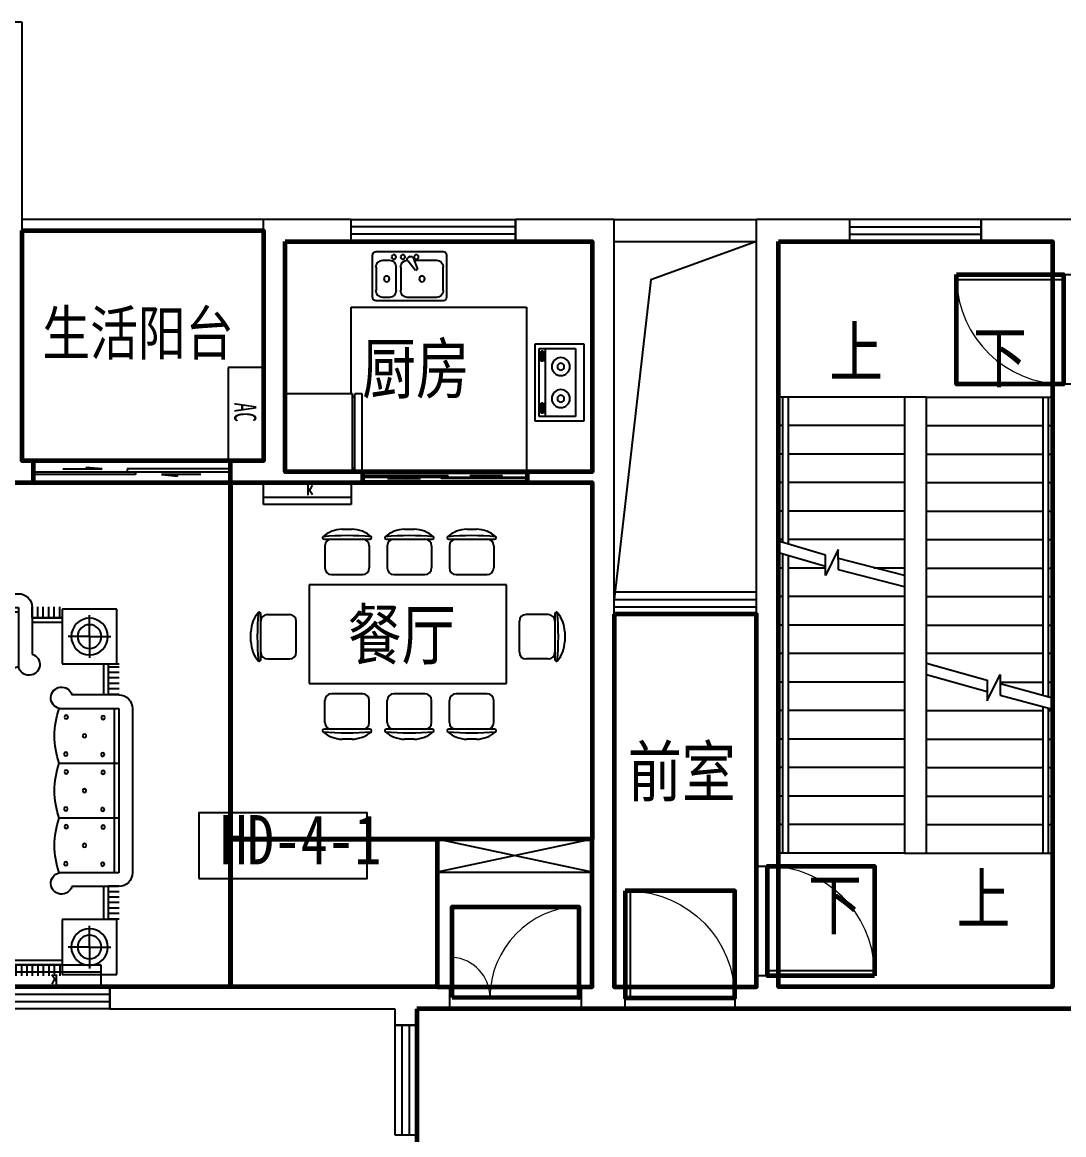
# Model space of a CAD drawing. Extents: x 952153 to 990953, y -827433 to -803533.
# Drawn here: x 961953 to 971455, y -814483 to -804333 of the extents above; entities that cross this region are included whole.
import ezdxf
from ezdxf.enums import TextEntityAlignment as Align

# ---------------------------------------------------------------- set-up
doc = ezdxf.new("R2010")
doc.units = 0
doc.header["$LTSCALE"] = 1000
doc.header["$MEASUREMENT"] = 0
doc.linetypes.add('HIDDEN', pattern=[7.5, 5, -2.5])
doc.layers.get('0').update_dxf_attribs({"linetype": 'CONTINUOUS'})
for name, color, linetype in [('Balcony(阳台)', 11, 'CONTINUOUS'), ('BATH', 8, 'CONTINUOUS'), ('Elec(电器)', 33, 'CONTINUOUS'), ('F1', 223, 'CONTINUOUS'), ('FUR', 8, 'CONTINUOUS'), ('FURN', 8, 'CONTINUOUS'), ('STAIR', 3, 'CONTINUOUS'), ('WALL', 2, 'CONTINUOUS'), ('WINDOW', 4, 'CONTINUOUS'), ('家具', 8, 'CONTINUOUS'), ('文字注明', 211, 'CONTINUOUS')]:
    doc.layers.add(name, color=color, linetype=linetype)
for name, color, linetype, lineweight in [('GT_厨房', 4, 'CONTINUOUS', 60), ('GT_客厅', 2, 'CONTINUOUS', 60), ('GT_楼梯', 130, 'CONTINUOUS', 60), ('GT_玄关', 40, 'CONTINUOUS', 60), ('GT_过道', 30, 'CONTINUOUS', 60), ('GT_门', 245, 'CONTINUOUS', 60), ('GT_阳台', 6, 'CONTINUOUS', 60), ('GT_餐厅', 3, 'CONTINUOUS', 60), ('文字标注', 121, 'CONTINUOUS', 0)]:
    doc.layers.add(name, color=color, linetype=linetype, lineweight=lineweight)
doc.styles.add('-黑体', font='simhei.ttf', dxfattribs={"width": 0.8})
doc.styles.add('_ZBHZ', font='simhei.ttf', dxfattribs={"width": 0.8})
doc.styles.add('DIM_FONT', font='ZBTXT.shx', dxfattribs={"width": 0.8})

# ---------------------------------------------------------------- blocks, each defined once
blk = doc.blocks.new('M_C30XGI')
for p, q in [((-689, 1088), (-589, 1088)), ((-57, 1088), (42, 1088)), ((574, 1088), (673, 1088)), ((-869, 988), (-409, 988)), ((-864, 920), (-864, 695)), ((-414, 920), (-414, 695)), ((-238, 988), (222, 988)), ((-233, 920), (-233, 695)), ((217, 920), (217, 695)), ((394, 988), (854, 988)), ((399, 920), (399, 695)), ((849, 920), (849, 695)), ((-797, 628), (-482, 628)), ((-165, 628), (150, 628)), ((466, 628), (781, 628)), ((-1023, 524), (-1023, -476)), ((977, 524), (-1023, 524)), ((977, -476), (977, 524)), ((-1514, -232), (-1514, 228)), ((1467, 228), (1467, -232)), ((-1447, 223), (-1222, 223)), ((-1154, -160), (-1154, 155)), ((1107, 155), (1107, -160)), ((1400, 223), (1175, 223)), ((-1614, -52), (-1614, 47)), ((1567, 47), (1567, -52)), ((-1447, -227), (-1222, -227)), ((1400, -227), (1175, -227)), ((-1023, -476), (977, -476)), ((-864, -873), (-864, -648)), ((-482, -580), (-797, -580)), ((-414, -873), (-414, -648)), ((-233, -873), (-233, -648)), ((150, -580), (-165, -580)), ((217, -873), (217, -648)), ((399, -873), (399, -648)), ((781, -580), (466, -580)), ((849, -873), (849, -648)), ((-409, -940), (-869, -940)), ((222, -940), (-238, -940)), ((854, -940), (394, -940)), ((-589, -1040), (-689, -1040)), ((42, -1040), (-57, -1040)), ((673, -1040), (574, -1040))]:
    blk.add_line(p, q)
for centre, radius, start, end in [((-679, 772), 316, 91.7651, 130.7265), ((-639, -1690), 2713, 84.8023, 95.1977), ((-599, 772), 316, 49.2735, 88.2349), ((-48, 772), 316, 91.7651, 130.7265), ((-8, -1690), 2713, 84.8023, 95.1977), ((32, 772), 316, 49.2735, 88.2349), ((584, 772), 316, 91.7651, 130.7265), ((624, -1690), 2713, 84.8023, 95.1977), ((664, 772), 316, 49.2735, 88.2349), ((-878, 1004), 10, 130.7265, 202.67), ((-869, 1008), 20, 202.67, 270), ((-797, 920), 67.5, 90, 180), ((-482, 920), 67.5, 0, 90), ((-409, 1008), 20, 270, 337.33), ((-400, 1004), 10, 337.33, 49.2735), ((-247, 1004), 10, 130.7265, 202.67), ((-238, 1008), 20, 202.67, 270), ((-165, 920), 67.5, 90, 180), ((150, 920), 67.5, 0, 90), ((222, 1008), 20, 270, 337.33), ((232, 1004), 10, 337.33, 49.2735), ((384, 1004), 10, 130.7265, 202.67), ((394, 1008), 20, 202.67, 270), ((466, 920), 67.5, 90, 180), ((781, 920), 67.5, 0, 90), ((854, 1008), 20, 270, 337.33), ((863, 1004), 10, 337.33, 49.2735), ((-797, 695), 67.5, 180, 270), ((-482, 695), 67.5, 270, 0), ((-165, 695), 67.5, 180, 270), ((150, 695), 67.5, 270, 0), ((466, 695), 67.5, 180, 270), ((781, 695), 67.5, 270, 0), ((-1299, 38), 316, 139.2735, 178.2349), ((1164, -2), 2713, 174.8023, 185.1977), ((-1530, 237), 10, 67.33, 139.2735), ((-1534, 228), 20, 0, 67.33), ((1487, 228), 20, 112.67, 180), ((1484, 237), 10, 40.7265, 112.67), ((-1210, -2), 2713, 354.8023, 5.1977), ((1252, 38), 316, 1.7651, 40.7265), ((-1447, 155), 67.5, 90, 180), ((-1222, 155), 67.5, 0, 90), ((1175, 155), 67.5, 90, 180), ((1400, 155), 67.5, 0, 90), ((-1299, -42), 316, 181.7651, 220.7265), ((1252, -42), 316, 319.2735, 358.2349), ((-1447, -160), 67.5, 180, 270), ((-1222, -160), 67.5, 270, 0), ((1175, -160), 67.5, 180, 270), ((1400, -160), 67.5, 270, 0), ((-1530, -241), 10, 220.7265, 292.67), ((-1534, -232), 20, 292.67, 0), ((1487, -232), 20, 180, 247.33), ((1484, -241), 10, 247.33, 319.2735), ((-797, -648), 67.5, 90, 180), ((-482, -648), 67.5, 0, 90), ((-165, -648), 67.5, 90, 180), ((150, -648), 67.5, 0, 90), ((466, -648), 67.5, 90, 180), ((781, -648), 67.5, 0, 90), ((-797, -873), 67.5, 180, 270), ((-482, -873), 67.5, 270, 0), ((-165, -873), 67.5, 180, 270), ((150, -873), 67.5, 270, 0), ((466, -873), 67.5, 180, 270), ((781, -873), 67.5, 270, 0), ((-869, -960), 20, 90, 157.33), ((-878, -957), 10, 157.33, 229.2735), ((-679, -725), 316, 229.2735, 268.2349), ((-639, 1737), 2713, 264.8023, 275.1977), ((-599, -725), 316, 271.7651, 310.7265), ((-409, -960), 20, 22.67, 90), ((-400, -957), 10, 310.7265, 22.67), ((-247, -957), 10, 157.33, 229.2735), ((-238, -960), 20, 90, 157.33), ((-8, 1737), 2713, 264.8023, 275.1977), ((-48, -725), 316, 229.2735, 268.2349), ((32, -725), 316, 271.7651, 310.7265), ((222, -960), 20, 22.67, 90), ((232, -957), 10, 310.7265, 22.67), ((384, -957), 10, 157.33, 229.2735), ((394, -960), 20, 90, 157.33), ((584, -725), 316, 229.2735, 268.2349), ((624, 1737), 2713, 264.8023, 275.1977), ((664, -725), 316, 271.7651, 310.7265), ((854, -960), 20, 22.67, 90), ((863, -957), 10, 310.7265, 22.67)]:
    blk.add_arc(centre, radius, start, end)
at = {"width": 0.8, "flags": 9}
for tag in ['XSIZE', 'YSIZE']:
    blk.add_attdef(tag, (0, 0), '', height=0.5, dxfattribs=at)
blk = doc.blocks.new('A$C6CA9292A')
at = {"layer": 'FURN'}
for p, q in [((2039, 3587), (1039, 3587)), ((663, 3368), (663, 3468)), ((713, 3368), (713, 3468)), ((763, 3368), (763, 3468)), ((813, 3368), (813, 3468)), ((863, 3368), (863, 3468)), ((913, 3368), (913, 3468)), ((914, 3462), (914, 3035)), ((2039, 3462), (1039, 3462)), ((1039, 3462), (1039, 2920)), ((1539, 3462), (1539, 2920)), ((2039, 2920), (2039, 3462)), ((2163, 3368), (2163, 3468)), ((2164, 3462), (2164, 3035)), ((2188, 3368), (2188, 3468)), ((2238, 3368), (2238, 3468)), ((2288, 3368), (2288, 3468)), ((2338, 3368), (2338, 3468)), ((2388, 3368), (2388, 3468)), ((2438, 3368), (2438, 3468)), ((2463, 3368), (2489, 3464)), ((141, 2946), (141, 3446)), ((141, 3446), (641, 3446)), ((391, 3196), (391, 3391)), ((641, 3446), (641, 2946)), ((641, 3368), (914, 3368)), ((914, 3368), (641, 3368)), ((2039, 3420), (1039, 3420)), ((2164, 3368), (2463, 3368)), ((2463, 3368), (2164, 3368)), ((2463, 3368), (2543, 3428)), ((2463, 200), (2463, 3368)), ((2463, 3368), (2563, 3368)), ((914, 3326), (641, 3326)), ((2422, 3326), (2164, 3326)), ((2422, 241), (2422, 3326)), ((2463, 3318), (2563, 3318)), ((2463, 3268), (2563, 3268)), ((391, 3196), (196, 3196)), ((391, 3196), (586, 3196)), ((391, 3196), (391, 3001)), ((2463, 3218), (2563, 3218)), ((2463, 3168), (2563, 3168)), ((2463, 3118), (2563, 3118)), ((2463, 3068), (2563, 3068)), ((221, 2946), (121, 2946)), ((641, 2946), (141, 2946)), ((221, 2946), (221, 2665)), ((263, 2946), (263, 2665)), ((2463, 3018), (2563, 3018)), ((2463, 2968), (2563, 2968)), ((221, 2921), (121, 2921)), ((221, 2871), (121, 2871)), ((2463, 2918), (2563, 2918)), ((2463, 2868), (2563, 2868)), ((221, 2821), (121, 2821)), ((221, 2771), (121, 2771)), ((2463, 2818), (2563, 2818)), ((2463, 2768), (2563, 2768)), ((221, 2721), (121, 2721)), ((221, 2671), (121, 2671)), ((125, 2665), (552, 2665)), ((2463, 2718), (2563, 2718)), ((2463, 2668), (2563, 2668)), ((0, 2540), (0, 1040)), ((667, 2540), (125, 2540)), ((125, 2540), (125, 1040)), ((167, 2540), (167, 1040)), ((2463, 2618), (2563, 2618)), ((2463, 2568), (2563, 2568)), ((2463, 2518), (2563, 2518)), ((2463, 2468), (2563, 2468)), ((2463, 2418), (2563, 2418)), ((2463, 2368), (2563, 2368)), ((2463, 2318), (2563, 2318)), ((2463, 2268), (2563, 2268)), ((1186, 2207), (2019, 2207)), ((1186, 1374), (1186, 2207)), ((1227, 2165), (1977, 2165)), ((1227, 1415), (1227, 2165)), ((1977, 2165), (1977, 1415)), ((2019, 2207), (2019, 1374)), ((2463, 2218), (2563, 2218)), ((2463, 2168), (2563, 2168)), ((667, 2040), (125, 2040)), ((1352, 2040), (1852, 2040)), ((1352, 1540), (1352, 2040)), ((1352, 2040), (1852, 1540)), ((1352, 1540), (1852, 2040)), ((1852, 2040), (1852, 1540)), ((2463, 2118), (2563, 2118)), ((2463, 2068), (2563, 2068)), ((2463, 2018), (2563, 2018)), ((2463, 1968), (2563, 1968)), ((2463, 1918), (2563, 1918)), ((2463, 1868), (2563, 1868)), ((2463, 1818), (2563, 1818)), ((2463, 1768), (2563, 1768)), ((2463, 1718), (2563, 1718)), ((2463, 1668), (2563, 1668)), ((125, 1540), (667, 1540)), ((1852, 1540), (1352, 1540)), ((2463, 1618), (2563, 1618)), ((2463, 1568), (2563, 1568)), ((2463, 1518), (2563, 1518)), ((2463, 1468), (2563, 1468)), ((2019, 1374), (1186, 1374)), ((1977, 1415), (1227, 1415)), ((2463, 1418), (2563, 1418)), ((2463, 1368), (2563, 1368)), ((2463, 1318), (2563, 1318)), ((2463, 1268), (2563, 1268)), ((2463, 1218), (2563, 1218)), ((2463, 1168), (2563, 1168)), ((2463, 1118), (2563, 1118)), ((125, 1040), (667, 1040)), ((2463, 1068), (2563, 1068)), ((2463, 1018), (2563, 1018)), ((221, 921), (121, 921)), ((125, 915), (552, 915)), ((221, 915), (221, 613)), ((263, 915), (263, 613)), ((2463, 968), (2563, 968)), ((2463, 918), (2563, 918)), ((221, 871), (121, 871)), ((221, 821), (121, 821)), ((2463, 868), (2563, 868)), ((2463, 818), (2563, 818)), ((221, 771), (121, 771)), ((221, 721), (121, 721)), ((2463, 768), (2563, 768)), ((2463, 718), (2563, 718)), ((221, 671), (121, 671)), ((221, 621), (121, 621)), ((141, 113), (141, 613)), ((141, 613), (641, 613)), ((641, 613), (641, 113)), ((1507, 125), (1507, 667)), ((2007, 125), (2007, 667)), ((2463, 668), (2563, 668)), ((2463, 618), (2563, 618)), ((391, 363), (391, 558)), ((1382, 125), (1382, 552)), ((2132, 125), (2132, 552)), ((2463, 568), (2563, 568)), ((2463, 518), (2563, 518)), ((2463, 468), (2563, 468)), ((2463, 418), (2563, 418)), ((391, 363), (196, 363)), ((391, 363), (391, 168)), ((391, 363), (586, 363)), ((2463, 368), (2563, 368)), ((2463, 318), (2563, 318)), ((641, 241), (1382, 241)), ((2132, 241), (2422, 241)), ((2463, 268), (2563, 268)), ((2463, 218), (2563, 218)), ((641, 113), (141, 113)), ((641, 200), (1382, 200)), ((663, 200), (663, 100)), ((713, 200), (713, 100)), ((763, 200), (763, 100)), ((813, 200), (813, 100)), ((863, 200), (863, 100)), ((913, 200), (913, 100)), ((963, 200), (963, 100)), ((1013, 200), (1013, 100)), ((1063, 200), (1063, 100)), ((1113, 200), (1113, 100)), ((1163, 200), (1163, 100)), ((1213, 200), (1213, 100)), ((1263, 200), (1263, 100)), ((1313, 200), (1313, 100)), ((1363, 200), (1363, 100)), ((1507, 167), (2007, 167)), ((1507, 125), (2007, 125)), ((2132, 200), (2463, 200)), ((2163, 200), (2163, 100)), ((2213, 200), (2213, 100)), ((2263, 200), (2263, 100)), ((2313, 200), (2313, 100)), ((2363, 200), (2363, 100)), ((2413, 200), (2413, 100)), ((2463, 200), (2519, 117)), ((2463, 200), (2558, 168)), ((2463, 200), (2463, 100)), ((1507, 0), (2007, 0))]:
    blk.add_line(p, q, dxfattribs=at)
for centre, radius in [((391, 3196), 167), ((391, 3196), 108), ((1118, 3316), 16.7), ((1455, 3320), 16.7), ((1618, 3316), 16.7), ((1955, 3320), 16.7), ((1289, 3149), 16.7), ((1789, 3149), 16.7), ((1122, 2979), 16.7), ((1460, 2983), 16.7), ((1622, 2979), 16.7), ((1960, 2983), 16.7), ((267, 2457), 16.7), ((604, 2461), 16.7), ((438, 2290), 16.7), ((271, 2119), 16.7), ((608, 2123), 16.7), ((267, 1957), 16.7), ((604, 1961), 16.7), ((438, 1790), 16.7), ((271, 1619), 16.7), ((608, 1623), 16.7), ((267, 1457), 16.7), ((604, 1461), 16.7), ((438, 1290), 16.7), ((271, 1119), 16.7), ((608, 1123), 16.7), ((1586, 604), 16.7), ((1924, 608), 16.7), ((391, 363), 167), ((391, 363), 108), ((1757, 438), 16.7), ((1590, 267), 16.7), ((1928, 271), 16.7)]:
    blk.add_circle(centre, radius, dxfattribs=at)
for centre, radius, start, end in [((1039, 3462), 125, 90, 180), ((2039, 3462), 125, 0, 90), ((943, 2941), 98.2, 107.205, 347.5934), ((2135, 2941), 98.2, 192.4066, 72.795), ((1289, 3627), 750, 250.5288, 289.4712), ((1789, 3627), 750, 250.5288, 289.4712), ((125, 2540), 125, 90, 180), ((646, 2636), 98.2, 282.4066, 162.795), ((-40, 2290), 750, 340.5288, 19.4712), ((-40, 1790), 750, 340.5288, 19.4712), ((-40, 1290), 750, 340.5288, 19.4712), ((125, 1040), 125, 180, 270), ((646, 944), 98.2, 197.205, 77.5934), ((1411, 646), 98.2, 12.4066, 252.795), ((2103, 646), 98.2, 287.205, 167.5934), ((1757, -40), 750, 70.5288, 109.4712), ((1507, 125), 125, 180, 270), ((2007, 125), 125, 270, 0)]:
    blk.add_arc(centre, radius, start, end, dxfattribs=at)
at = {"linetype": 'ByBlock', "style": 'DIM_FONT', "width": 0.8, "flags": 9}
for tag in ['XSIZE', 'YSIZE']:
    blk.add_attdef(tag, (2019, 1790), '', height=0.5, rotation=180, dxfattribs=at)
blk = doc.blocks.new('*U45')
at = {"linetype": 'HIDDEN', "ltscale": 0.3}
blk.add_line((0, -117), (800, -117), dxfattribs=at)
for p, q in [((408, -137), (408, -227)), ((448, -138), (408, -196)), ((445, -226), (420, -178))]:
    blk.add_line(p, q)
blk.add_lwpolyline([(800, -50), (0, -50), (0, -250), (800, -250)], close=True, dxfattribs=at)
blk = doc.blocks.new('A$C20217E62')
at = {"layer": 'F1'}
for p, q in [((0, 419), (0, 31)), ((644, 450), (31, 450)), ((675, 31), (675, 419)), ((31, 92), (31, 307)), ((92, 368), (298, 368)), ((306, 391), (267, 287)), ((285, 277), (355, 363)), ((335, 402), (350, 393)), ((419, 307), (419, 92)), ((460, 92), (460, 307)), ((522, 368), (583, 368)), ((644, 307), (644, 92)), ((267, 287), (285, 277)), ((31, 0), (644, 0)), ((358, 31), (92, 31)), ((583, 31), (522, 31))]:
    blk.add_line(p, q, dxfattribs=at)
for centre, radius in [((276, 399), 20.5), ((399, 399), 20.5), ((481, 399), 20.5), ((225, 199), 25.6), ((547, 199), 25.6)]:
    blk.add_circle(centre, radius, dxfattribs=at)
for centre, radius, start, end in [((31, 419), 30.7, 90, 180), ((644, 419), 30.7, 360, 90), ((92, 307), 61.4, 90, 180), ((325, 384), 20.5, 60, 159.4623), ((340, 376), 20.5, 320.5377, 60), ((358, 307), 61.4, 360, 90), ((522, 307), 61.4, 90, 180), ((583, 307), 61.4, 360, 90), ((31, 31), 30.7, 180, 270), ((92, 92), 61.4, 180, 270), ((358, 92), 61.4, 270, 360), ((522, 92), 61.4, 180, 270), ((583, 92), 61.4, 270, 360), ((644, 31), 30.7, 270, 360)]:
    blk.add_arc(centre, radius, start, end, dxfattribs=at)
blk = doc.blocks.new('A$C179D235A')
at = {"layer": 'BATH'}
for p, q in [((0, 0), (0, 450)), ((0, 450), (700, 450)), ((700, 450), (700, 0)), ((40, 370), (40, 40)), ((660, 370), (40, 370)), ((660, 40), (660, 370)), ((40, 96), (660, 96)), ((40, 40), (660, 40)), ((71, 73), (71, 62)), ((146, 64), (82, 64)), ((82, 64), (82, 47)), ((82, 47), (146, 47)), ((146, 47), (146, 64)), ((163, 72), (163, 62)), ((544, 73), (544, 62)), ((555, 64), (555, 47)), ((619, 64), (555, 64)), ((555, 47), (619, 47)), ((619, 47), (619, 64)), ((636, 72), (636, 62)), ((700, 0), (0, 0))]:
    blk.add_line(p, q, dxfattribs=at)
for centre, radius in [((204, 237), 82.5), ((496, 237), 82.5), ((204, 237), 31.6), ((496, 237), 31.6)]:
    blk.add_circle(centre, radius, dxfattribs=at)
for centre, radius, start, end in [((75, 72), 4.03, 121.9106, 180), ((75, 72), 4.03, 180, 197.9454), ((75, 62), 4.03, 121.9106, 180), ((75, 62), 4.03, 180, 238.0894), ((95, 41), 41.3, 104.4631, 121.9106), ((95, 30), 41.3, 104.4631, 121.9106), ((95, 93), 41.3, 238.0894, 251.0845), ((108, -11), 94.4, 96.0983, 104.4631), ((108, -21), 94.4, 96.0983, 104.4631), ((117, -93), 177, 90, 96.0983), ((117, -104), 177, 90, 96.0983), ((117, -93), 177, 83.9017, 90), ((117, -104), 177, 83.9017, 90), ((126, -11), 94.4, 75.5369, 83.9017), ((126, -21), 94.4, 75.5369, 83.9017), ((126, 145), 94.4, 282.4611, 284.4631), ((139, 41), 41.3, 58.0894, 75.5369), ((139, 30), 41.3, 58.0894, 75.5369), ((139, 93), 41.3, 284.4631, 301.9106), ((159, 72), 4.03, 0, 58.0894), ((159, 62), 4.03, 360, 58.0894), ((159, 62), 4.03, 301.9106, 360), ((548, 72), 4.03, 121.9106, 180), ((548, 72), 4.03, 180, 197.9454), ((548, 62), 4.03, 121.9106, 180), ((548, 62), 4.03, 180, 238.0894), ((568, 41), 41.3, 104.4631, 121.9106), ((568, 30), 41.3, 104.4631, 121.9106), ((568, 93), 41.3, 238.0894, 251.0845), ((581, -11), 94.4, 96.0983, 104.4631), ((581, -21), 94.4, 96.0983, 104.4631), ((590, -93), 177, 90, 96.0983), ((590, -104), 177, 90, 96.0983), ((590, -93), 177, 83.9017, 90), ((590, -104), 177, 83.9017, 90), ((599, -11), 94.4, 75.5369, 83.9017), ((599, -21), 94.4, 75.5369, 83.9017), ((599, 145), 94.4, 282.4611, 284.4631), ((612, 41), 41.3, 58.0894, 75.5369), ((612, 30), 41.3, 58.0894, 75.5369), ((612, 93), 41.3, 284.4631, 301.9106), ((632, 72), 4.03, 0, 58.0894), ((632, 62), 4.03, 0, 58.0894), ((632, 62), 4.03, 301.9106, 360)]:
    blk.add_arc(centre, radius, start, end, dxfattribs=at)
blk = doc.blocks.new('_E10NWL')
for p, q in [((-275, 0), (275, 0)), ((-275, -482), (-275, 0)), ((275, 0), (275, -482)), ((275, -482), (-275, -482)), ((-275, -550), (-275, -499.1)), ((275, -499.1), (-275, -499.1)), ((275, -550), (-275, -550)), ((-256.6, -482), (-256.6, -499.1)), ((256.6, -482), (256.6, -499.1)), ((275, -499.1), (275, -550))]:
    blk.add_line(p, q)
at = {"style": 'DIM_FONT', "width": 0.8, "flags": 9}
for tag in ['XSIZE', 'YSIZE']:
    blk.add_attdef(tag, (0, 0), '', height=0.5, dxfattribs=at)
blk = doc.blocks.new('空调室外机2')
at = {"ltscale": 0.5}
blk.add_lwpolyline([(0, 0), (850, 0), (850, 320), (0, 320)], close=True, dxfattribs=at)
at = {"ltscale": 0.5, "style": '_ZBHZ', "width": 0.65}
blk.add_text('AC', height=200, dxfattribs=at).set_placement((319, 55))
blk = doc.blocks.new('$TCHSYS$WIN2D')
for p, q in [((-0.5, 0.5), (0.5, 0.5)), ((-0.5, 0.5), (-0.5, -0.5)), ((0.5, 0.5), (0.5, -0.5)), ((0.5, 0.1667), (-0.5, 0.1667)), ((0.5, -0.1667), (-0.5, -0.1667)), ((-0.5, -0.5), (0.5, -0.5))]:
    blk.add_line(p, q)
blk = doc.blocks.new('$DorLib2D$00000001')
for p, q in [((0.45, 0.975), (0.5, 0.975)), ((0.45, 0), (0.45, 0.975)), ((0.5, 0), (0.5, 0.975)), ((0.5, 0), (0.45, 0))]:
    blk.add_line(p, q)
at = {"lineweight": 13}
blk.add_arc((0.475, 0), 0.975, 91.4693, 180, dxfattribs=at)
blk = doc.blocks.new('$WINLIB2D$00000001')
for p, q in [((-0.5, 0.5), (0.5, 0.5)), ((-0.5, 0.5), (-0.5, -0.5)), ((0.5, -0.5), (0.5, 0.5)), ((0.5, 0.167), (-0.5, 0.167)), ((0.5, -0.167), (-0.5, -0.167)), ((-0.5, -0.5), (0.5, -0.5))]:
    blk.add_line(p, q)
blk = doc.blocks.new('$DorLib2D$00000025')
at = {"const_width": 0.02}
for points in [[(0.481, -0.0014), (0.481, 0.6906)], [(-0.481, 0.0014), (-0.481, 0.3084)]]:
    blk.add_lwpolyline(points, dxfattribs=at)
at = {"lineweight": 13}
for centre, radius, start, end in [((0.5046, -0.0019), 0.6987, 91.93969, 179.72377), ((-0.5008, 0.0026), 0.3067, 359.78987, 85.75083)]:
    blk.add_arc(centre, radius, start, end, dxfattribs=at)
blk = doc.blocks.new('$DorLib2D$00000131')
at = {"color": 0, "linetype": 'Continuous'}
for p, q in [((0.15, 0.125), (0.2319, 0.1973)), ((0.2319, 0.1973), (0.2319, 0.125)), ((-0.5, 0.125), (-0.5, 0)), ((0.0192, 0.125), (-0.5, 0.125)), ((0.0192, 0), (0.0192, 0.125)), ((0.35, 0.125), (0.15, 0.125)), ((-0.5, 0), (0.0192, 0)), ((-0.024, 0), (0.5, 0)), ((-0.024, -0.125), (-0.024, 0)), ((0.5, 0), (0.5, -0.125)), ((-0.35, -0.125), (-0.15, -0.125)), ((-0.2319, -0.1973), (-0.2319, -0.125)), ((-0.15, -0.125), (-0.2319, -0.1973)), ((0.5, -0.125), (-0.024, -0.125))]:
    blk.add_line(p, q, dxfattribs=at)

msp = doc.modelspace()

# ---------------------------------------------------------------- linework, layer by layer
at = {"layer": 'Balcony(阳台)'}
for p, q in [((967353, -808433, 0), (967353, -806133, 0)), ((967353, -806133, 0), (968653, -806133, 0)), ((967353, -806333, 0), (968653, -806333, 0))]:
    msp.add_line(p, q, dxfattribs=at)
at = {"layer": 'Balcony(阳台)', "elevation": 0}
msp.add_lwpolyline([(968653, -806333), (967688, -806683), (967353, -809599)], dxfattribs=at)
at = {"layer": 'FUR'}
for p, q in [((965738, -811786, 0), (965738, -812086, 0)), ((965738, -811786, 0), (967153, -811786, 0)), ((967153, -811786, 0), (965738, -812086, 0)), ((967153, -812086, 0), (965738, -811786, 0)), ((965738, -812086, 0), (967153, -812086, 0))]:
    msp.add_line(p, q, dxfattribs=at)
at = {"layer": 'GT_厨房'}
msp.add_lwpolyline([(964353, -806333), (967153, -806333), (967153, -808433), (964353, -808433), (964353, -806333)], dxfattribs=at)
at = {"layer": 'GT_客厅'}
msp.add_lwpolyline([(963853, -808533), (963853, -813133), (958953, -813133), (958953, -808533), (960053, -808533), (960053, -807783), (961753, -807783), (961753, -808533), (963853, -808533)], dxfattribs=at)
at = {"layer": 'GT_楼梯'}
msp.add_lwpolyline([(968853, -806333), (971353, -806333), (971353, -813133), (968853, -813133), (968853, -806333)], dxfattribs=at)
at = {"layer": 'GT_玄关', "elevation": 0}
msp.add_lwpolyline([(965738, -811786), (965738, -813133), (967153, -813133), (967153, -811786), (965738, -811786)], dxfattribs=at)
at = {"layer": 'GT_过道'}
for points in [[(967353, -809733), (967353, -813133), (968653, -813133), (968653, -809733), (967353, -809733)], [(965553, -813333), (965553, -814633), (977553, -814633), (977553, -813333), (965553, -813333)]]:
    msp.add_lwpolyline(points, dxfattribs=at)
at = {"layer": 'GT_过道', "elevation": 0}
msp.add_lwpolyline([(965738, -811786), (965738, -813133), (963853, -813133), (963853, -811786), (965738, -811786)], dxfattribs=at)
at = {"layer": 'GT_门'}
for points in [[(970478, -806633), (971453, -806633), (971453, -807633), (970478, -807633), (970478, -806633)], [(962053, -808333), (962053, -808533), (963853, -808533), (963853, -808333), (962053, -808333)], [(965061, -808433), (966561, -808433), (966561, -808533), (965061, -808533), (965061, -808424)], [(969728, -813033), (968753, -813033), (968753, -812033), (969728, -812033), (969728, -813033)], [(967453, -812258), (967453, -813233), (968453, -813233), (968453, -812258), (967453, -812258)], [(965876, -813231), (965876, -812404), (967030, -812404), (967030, -813234), (965876, -813231)]]:
    msp.add_lwpolyline(points, dxfattribs=at)
at = {"layer": 'GT_阳台', "elevation": 0}
msp.add_lwpolyline([(961953, -806233), (964153, -806233), (964153, -808333), (963853, -808333), (961953, -808333), (961953, -806233)], dxfattribs=at)
at = {"layer": 'GT_餐厅'}
msp.add_lwpolyline([(963853, -808533), (967153, -808533), (967153, -811786), (963853, -811786), (963853, -808533)], dxfattribs=at)
at = {"layer": 'STAIR', "linetype": 'Continuous'}
for p, q in [((970003, -807753, 0), (968853, -807753, 0)), ((968893, -809079, 0), (968893, -807753, 0)), ((968943, -809094, 0), (968943, -807753, 0)), ((970203, -807753, 0), (971353, -807753, 0)), ((971263, -807753, 0), (971263, -810471, 0)), ((971313, -807753, 0), (971313, -810484, 0)), ((968893, -808013, 0), (968853, -808013, 0)), ((970003, -808013, 0), (968943, -808013, 0)), ((970203, -808013, 0), (971263, -808013, 0)), ((971313, -808013, 0), (971353, -808013, 0)), ((968893, -808273, 0), (968853, -808273, 0)), ((970003, -808273, 0), (968943, -808273, 0)), ((970203, -808273, 0), (971263, -808273, 0)), ((971313, -808273, 0), (971353, -808273, 0)), ((968893, -808533, 0), (968853, -808533, 0)), ((970003, -808533, 0), (968943, -808533, 0)), ((970203, -808533, 0), (971263, -808533, 0)), ((971313, -808533, 0), (971353, -808533, 0)), ((968893, -808793, 0), (968853, -808793, 0)), ((970003, -808793, 0), (968943, -808793, 0)), ((970203, -808793, 0), (971263, -808793, 0)), ((971313, -808793, 0), (971353, -808793, 0)), ((968893, -809053, 0), (968853, -809053, 0)), ((970003, -809053, 0), (968943, -809053, 0)), ((970203, -809053, 0), (971263, -809053, 0)), ((971313, -809053, 0), (971353, -809053, 0)), ((968893, -811913, 0), (968893, -809183, 0)), ((968943, -811913, 0), (968943, -809198, 0)), ((968893, -809313, 0), (968853, -809313, 0)), ((969282, -809313, 0), (968943, -809313, 0)), ((970003, -809313, 0), (969723, -809313, 0)), ((970203, -809313, 0), (971263, -809313, 0)), ((971313, -809313, 0), (971353, -809313, 0)), ((968893, -809573, 0), (968853, -809573, 0)), ((970003, -809573, 0), (968943, -809573, 0)), ((970203, -809573, 0), (971263, -809573, 0)), ((971313, -809573, 0), (971353, -809573, 0)), ((968893, -809833, 0), (968853, -809833, 0)), ((970003, -809833, 0), (968943, -809833, 0)), ((970203, -809833, 0), (971263, -809833, 0)), ((971313, -809833, 0), (971353, -809833, 0)), ((968893, -810093, 0), (968853, -810093, 0)), ((970003, -810093, 0), (968943, -810093, 0)), ((971263, -810093, 0), (970203, -810093, 0)), ((971353, -810093, 0), (971313, -810093, 0)), ((968893, -810353, 0), (968853, -810353, 0)), ((970003, -810353, 0), (968943, -810353, 0)), ((970874, -810353, 0), (971263, -810353, 0)), ((971313, -810353, 0), (971353, -810353, 0)), ((971263, -810575, 0), (971263, -811913, 0)), ((968893, -810613, 0), (968853, -810613, 0)), ((970003, -810613, 0), (968943, -810613, 0)), ((970203, -810613, 0), (971263, -810613, 0)), ((971313, -810588, 0), (971313, -811913, 0)), ((971313, -810613, 0), (971353, -810613, 0)), ((968893, -810873, 0), (968853, -810873, 0)), ((970003, -810873, 0), (968943, -810873, 0)), ((970203, -810873, 0), (971263, -810873, 0)), ((971313, -810873, 0), (971353, -810873, 0)), ((968893, -811133, 0), (968853, -811133, 0)), ((970003, -811133, 0), (968943, -811133, 0)), ((970203, -811133, 0), (971263, -811133, 0)), ((971313, -811133, 0), (971353, -811133, 0)), ((968893, -811393, 0), (968853, -811393, 0)), ((970003, -811393, 0), (968943, -811393, 0)), ((970203, -811393, 0), (971263, -811393, 0)), ((971313, -811393, 0), (971353, -811393, 0)), ((968893, -811653, 0), (968853, -811653, 0)), ((970003, -811653, 0), (968943, -811653, 0)), ((970203, -811653, 0), (971263, -811653, 0)), ((971313, -811653, 0), (971353, -811653, 0)), ((970003, -811913, 0), (968853, -811913, 0)), ((970203, -811913, 0), (971353, -811913, 0))]:
    msp.add_line(p, q, dxfattribs=at)
at = {"layer": 'STAIR'}
for p, q in [((969281, -809194, 0), (968853, -809067, 0)), ((969398, -809142, 0), (969282, -809381, 0)), ((969400, -809329, 0), (969398, -809142, 0)), ((969282, -809298, 0), (968853, -809172, 0)), ((969282, -809381, 0), (969281, -809194, 0)), ((970003, -809381, 0), (969399, -809226, 0)), ((970003, -809484, 0), (969400, -809329, 0)), ((970203, -810181, 0), (970757, -810336, 0)), ((970203, -810284, 0), (970758, -810440, 0)), ((970757, -810336, 0), (970758, -810523, 0)), ((970758, -810523, 0), (970874, -810284, 0)), ((970874, -810284, 0), (970876, -810471, 0)), ((970875, -810367, 0), (971353, -810495, 0)), ((970876, -810471, 0), (971353, -810599, 0))]:
    msp.add_line(p, q, dxfattribs=at)
at = {"layer": 'WALL'}
for p, q in [((961953, -804333), (961753, -804333)), ((961953, -807783), (961953, -804333)), ((964953, -806133), (964153, -806133)), ((964153, -808333), (964153, -806133)), ((964953, -806333), (964953, -806133)), ((967353, -806133), (966453, -806133)), ((966453, -806133), (966453, -806333)), ((967353, -808533), (967353, -806133)), ((969503, -806133), (968653, -806133)), ((968653, -809533), (968653, -806133)), ((969503, -806333), (969503, -806133)), ((971453, -806133), (970703, -806133)), ((970703, -806133), (970703, -806333)), ((971853, -806133), (971453, -806133)), ((964353, -806333), (964953, -806333)), ((964353, -808433), (964353, -806333)), ((966453, -806333), (967153, -806333)), ((967153, -808433), (967153, -806333)), ((968853, -806333), (969503, -806333)), ((968853, -809633), (968853, -806333)), ((970703, -806333), (971353, -806333)), ((971353, -806333), (971353, -806633)), ((971353, -806633), (971553, -806633)), ((971553, -807633), (971353, -807633)), ((971353, -807633), (971353, -813133)), ((961953, -807783), (961953, -808333)), ((970003, -807753, 0), (970003, -811913, 0)), ((970203, -807753, 0), (970003, -807753, 0)), ((970203, -811913, 0), (970203, -807753, 0)), ((962053, -808333), (961953, -808333)), ((962053, -808533), (962053, -808333)), ((964153, -808333), (963853, -808333)), ((963853, -808333), (963853, -808533)), ((965061, -808433), (964353, -808433)), ((964353, -808433), (964353, -808433)), ((965061, -808533), (965061, -808433)), ((967153, -808433), (966561, -808433)), ((966561, -808433), (966561, -808533)), ((961753, -808533), (962053, -808533)), ((963853, -808533), (964153, -808533)), ((964153, -808533), (965061, -808533)), ((964153, -808533), (964153, -808533)), ((966561, -808533), (967153, -808533)), ((967153, -809633), (967153, -808533)), ((967353, -809533), (967353, -808533)), ((967353, -809733), (967353, -809533)), ((968653, -809733), (968653, -809533)), ((967153, -813133), (967153, -809633)), ((968853, -812033), (968853, -809633)), ((967353, -813133), (967353, -809733)), ((968653, -809733), (968653, -812033)), ((970003, -811913, 0), (970203, -811913, 0)), ((968653, -812033), (968853, -812033)), ((968853, -813033), (968653, -813033)), ((968653, -813033), (968653, -813133)), ((968853, -813133), (968853, -813033)), ((965453, -813133), (962753, -813133)), ((962753, -813133), (962753, -813333)), ((965853, -813133), (965453, -813133)), ((965853, -813333), (965853, -813133)), ((965853, -813333), (965853, -813133)), ((965853, -813133), (967053, -813133)), ((967153, -813133), (967053, -813133)), ((967053, -813133), (967053, -813333)), ((967053, -813133), (967053, -813333)), ((967453, -813133), (967353, -813133)), ((967453, -813333), (967453, -813133)), ((968653, -813133), (968453, -813133)), ((968453, -813133), (968453, -813333)), ((968853, -813133), (971353, -813133)), ((962753, -813333), (965353, -813333)), ((965353, -813333), (965353, -813483)), ((965553, -813483), (965553, -813333)), ((965553, -813333), (965853, -813333)), ((967053, -813333), (965853, -813333)), ((967053, -813333), (967253, -813333)), ((967253, -813333), (967453, -813333)), ((968453, -813333), (968753, -813333)), ((968753, -813333), (971453, -813333)), ((971453, -813333), (971853, -813333)), ((965353, -813483), (965553, -813483))]:
    msp.add_line(p, q, dxfattribs=at)
at = {"layer": 'WINDOW'}
for p, q in [((964153, -806133, 0), (961953, -806133, 0)), ((964153, -806233, 0), (961953, -806233, 0)), ((967353, -810633, 0), (967353, -811533, 0)), ((967053, -813333, 0), (965853, -813333, 0)), ((967053, -813333, 0), (965853, -813333, 0))]:
    msp.add_line(p, q, dxfattribs=at)
at = {"layer": '家具'}
for p, q in [((964953, -807724, 0), (964953, -806933, 0)), ((964953, -806933, 0), (966553, -806933, 0)), ((966553, -806933, 0), (966553, -808433, 0))]:
    msp.add_line(p, q, dxfattribs=at)
at = {"layer": '文字注明', "elevation": 0}
msp.add_lwpolyline([(963564, -812144), (965101, -812144), (965101, -811544), (963564, -811544), (963564, -812144)], dxfattribs=at)

# ---------------------------------------------------------------- block references
at = {"layer": 'BATH', "xscale": -1, "rotation": 270}
msp.add_blockref('A$C179D235A', (966630, -807970, 0), dxfattribs=at)
at = {"layer": 'Elec(电器)', "rotation": 270}
msp.add_blockref('空调室外机2', (963833, -807483, 0), dxfattribs=at)
at = {"layer": 'Elec(电器)', "xscale": -1, "rotation": 180}
msp.add_blockref('*U45', (964153, -808783, 0), dxfattribs=at)
at = {"layer": 'Elec(电器)', "xscale": -1}
msp.add_blockref('*U45', (962670, -812883, 0), dxfattribs=at)
at = {"layer": 'F1', "extrusion": (0, 0, -1), "zscale": -1}
msp.add_blockref('A$C20217E62', (-965825, -806873, 0), dxfattribs=at)
at = {"layer": 'FUR', "xscale": 0.900000000372529, "yscale": 0.9000000001396982, "zscale": 0.9}
msp.add_blockref('M_C30XGI', (965492, -809937, 0), dxfattribs=at)
at = {"layer": 'FURN', "xscale": -1}
msp.add_blockref('A$C6CA9292A', (962958, -813133, 0), dxfattribs=at)
at = {"layer": 'WINDOW'}
for name, p, xscale, yscale, zscale, rotation in [('$TCHSYS$WIN2D', (965703, -806233), -1500, 200, -1500, 180), ('$TCHSYS$WIN2D', (970103, -806233), -1200, -200, -1200, 359.9999999859286), ('$DorLib2D$00000001', (971453, -807133), -1000, -1000, -1000, 269.9999999863396), ('$DorLib2D$00000131', (962953, -808433), -1800, 200, -1800, 179.9999999999805), ('$DorLib2D$00000131', (965811, -808483), -1500, -100, -1500, 180.0000000000044), ('$TCHSYS$WIN2D', (968003, -809633), -1300, -200, -1300, 359.9999999856548), ('$DorLib2D$00000001', (968753, -812533), -1000, -1000, -1000, 89.99999998592608), ('$DorLib2D$00000001', (967953, -813233), 1000, -1000, 1000, 179.9999999856637), ('$DorLib2D$00000025', (966453, -813233), 1200, 1200, 1200, 7.41123e-11), ('$DorLib2D$00000025', (966453, -813233), 1200, 1200, 1200, 7.41123e-11), ('$WINLIB2D$00000001', (965453, -813983), -1000, -200, -1000, 90.00000000007114)]:
    msp.add_blockref(name, p, dxfattribs=dict(at, xscale=xscale, yscale=yscale, zscale=zscale, rotation=rotation))
at = {"layer": 'WINDOW', "xscale": -3800.000020309818, "yscale": -200, "zscale": -3800.000020309818}
msp.add_blockref('$TCHSYS$WIN2D', (960853, -813233), dxfattribs=at)
at = {"layer": '家具', "extrusion": (0, 0, -1), "xscale": 1.272727273404598, "yscale": 1.272727273404598, "zscale": -1.27272727272727, "rotation": 270}
msp.add_blockref('_E10NWL', (-964353, -808074, 0), dxfattribs=at)

# ---------------------------------------------------------------- texts
at = {"layer": '文字标注', "style": '-黑体', "width": 0.8}
for s, height, p in [('生活阳台', 400, (962136, -807369, 0)), ('厨房', 450, (965054, -807718, 0)), ('餐厅', 450, (964923, -810145, 0))]:
    msp.add_text(s, height=height, dxfattribs=at).set_placement(p)
for s, p in [('上', (969562, -807565, 0)), ('下', (970874, -807614, 0)), ('前室', (967970, -811395, 0)), ('上', (970723, -812555, 0)), ('下', (969367, -812606, 0))]:
    msp.add_text(s, height=450, dxfattribs=at).set_placement(p, align=Align.CENTER)
at = {"layer": '文字注明', "style": '-黑体', "width": 0.8}
msp.add_text('HD-4-1', height=450, dxfattribs=at).set_placement((963760, -812016, 0))

doc.saveas('drawing.dxf')
